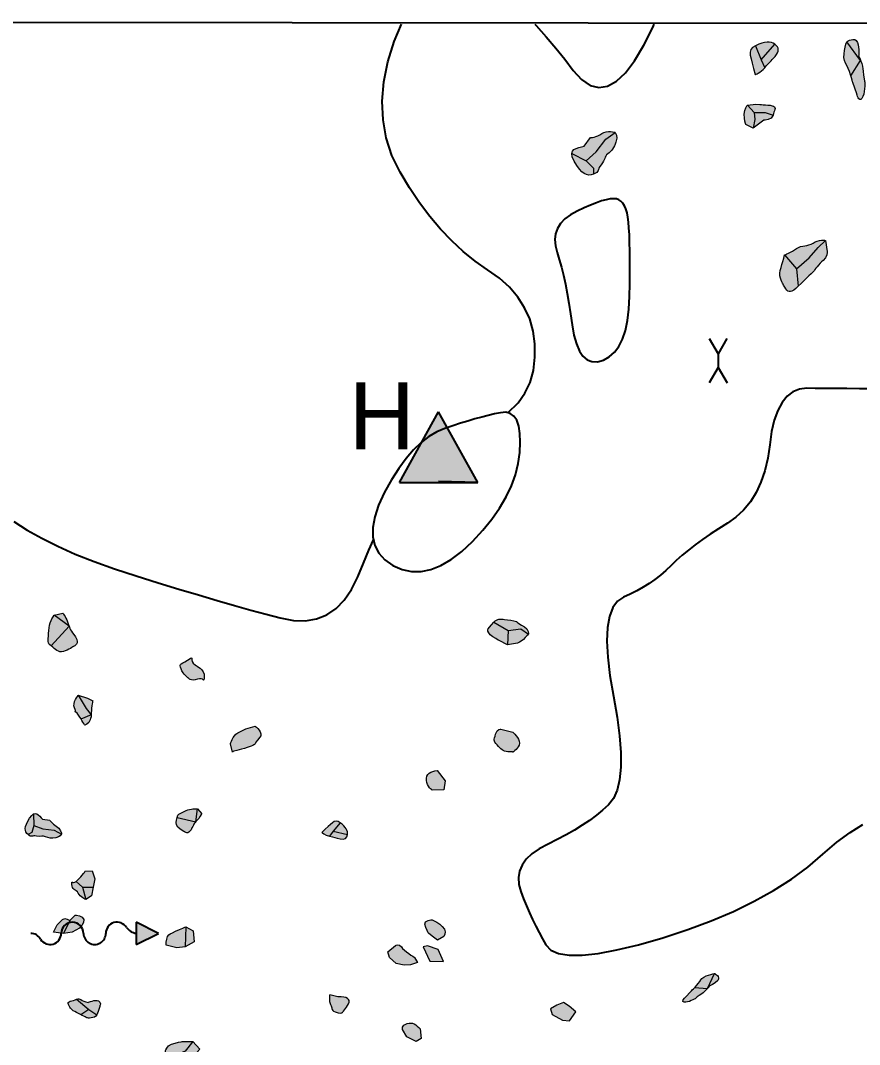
# Model space of a CAD drawing. Header units: metres. Extents: x -1178 to 134, y -250 to 398.
# Drawn here: x -743.3 to -668.1, y 306.3 to 398 of the extents above; entities that cross this region are included whole.
import ezdxf

# ---------------------------------------------------------------- set-up
doc = ezdxf.new("R2010")
doc.units = ezdxf.units.M
doc.header["$MEASUREMENT"] = 0
for name, color, linetype in [('Blocs - Actifs', 170, 'Continuous'), ('Espace Papier - Cadre Visible', 250, 'Continuous'), ('Topo Dessin - Actifs', 170, 'Continuous'), ('Topo Dessin - Entrées', 250, 'Continuous'), ('Topo Dessin - Galeries', 10, 'Continuous'), ('Topo Dessin - Puits', 248, 'Continuous'), ('Topo Dessin - Sols', 32, 'Continuous'), ('Topo Dessin - Spéléothèmes', 26, 'Continuous')]:
    doc.layers.add(name, color=color, linetype=linetype)
doc.styles.add('PUITS', font='WINGDNG3.TTF')
doc.linetypes.add('PUITS_2', pattern='A,0.6,["p",PUITS,S=1,R=0,X=-0.4,Y=0],0.6', length=1.2)

# ---------------------------------------------------------------- blocks, each defined once
blk = doc.blocks.new('*U103')
at = {"layer": 'Topo Dessin - Spéléothèmes'}
h = blk.add_hatch(color=255, dxfattribs=at)
h.dxf.hatch_style = 2
edge = h.paths.add_edge_path()
edge.add_spline(control_points=[(0.312, 1.058), (-0.009, 0.95), (-0.33, 0.737), (-0.651, 0.309), (-0.971, -0.119), (-1.078, -0.119), (-0.971, -0.44), (-0.864, -0.761), (-0.864, -1.081), (-0.543, -1.189), (-0.223, -1.295), (0.205, -1.295), (0.205, -1.295), (0.205, -1.295), (0.633, -1.402), (0.633, -0.867), (0.633, -0.333), (0.633, -0.226), (0.74, 0.095), (0.847, 0.416), (0.847, 0.843), (0.847, 0.843), (0.847, 0.843), (0.312, 1.058), (0.312, 1.058)], knot_values=[0, 0, 0, 0, 1, 1, 1, 2, 2, 2, 3, 3, 3, 4, 4, 4, 5, 5, 5, 6, 6, 6, 7, 7, 7, 8, 8, 8, 8], degree=3, periodic=0)
at = {"layer": 'Topo Dessin - Spéléothèmes', "lineweight": 5}
blk.add_lwpolyline([(-0.971, -0.44), (0.693, -0.055), (0.312, 1.058)], dxfattribs=at)
at = {"layer": 'Topo Dessin - Spéléothèmes', "lineweight": 9}
blk.add_open_spline([(0.312, 1.058), (-0.009, 0.95), (-0.33, 0.737), (-0.651, 0.309), (-0.971, -0.119), (-1.078, -0.119), (-0.971, -0.44), (-0.864, -0.761), (-0.864, -1.081), (-0.543, -1.189), (-0.223, -1.295), (0.205, -1.295), (0.205, -1.295), (0.205, -1.295), (0.633, -1.402), (0.633, -0.867), (0.633, -0.333), (0.633, -0.226), (0.74, 0.095), (0.847, 0.416), (0.847, 0.843), (0.847, 0.843), (0.847, 0.843), (0.312, 1.058), (0.312, 1.058)], degree=3, knots=[0, 0, 0, 0, 1, 1, 1, 2, 2, 2, 3, 3, 3, 4, 4, 4, 5, 5, 5, 6, 6, 6, 7, 7, 7, 8, 8, 8, 8], dxfattribs=at)
blk = doc.blocks.new('*U104')
at = {"layer": 'Topo Dessin - Spéléothèmes'}
h = blk.add_hatch(color=255, dxfattribs=at)
h.dxf.hatch_style = 2
edge = h.paths.add_edge_path()
edge.add_spline(control_points=[(-0.428, 0.749), (-0.855, 0.856), (-1.39, 1.283), (-1.497, 0.321), (-1.604, -0.641), (-1.39, -0.962), (-0.962, -1.069), (-0.535, -1.176), (-0.641, -0.962), (-0.214, -0.855), (0.214, -0.748), (0.214, -0.535), (0.535, -0.535), (0.855, -0.535), (1.07, -0.428), (1.39, -0.214), (1.711, 0), (1.711, 0.321), (1.711, 0.321), (1.711, 0.321), (1.39, 0.749), (0.963, 0.749), (0.535, 0.749), (0.214, 0.963), (0.214, 0.963), (0.214, 0.963), (-0.428, 0.749), (-0.428, 0.749)], knot_values=[0, 0, 0, 0, 1, 1, 1, 2, 2, 2, 3, 3, 3, 4, 4, 4, 5, 5, 5, 6, 6, 6, 7, 7, 7, 8, 8, 8, 9, 9, 9, 9], degree=3, periodic=0)
at = {"layer": 'Topo Dessin - Spéléothèmes', "lineweight": 5}
for points in [[(-1.34, 0.815), (-0.855, -0.107), (0, 0), (0.963, 0.321), (1.711, 0.321)], [(-0.855, -0.107), (-0.749, -0.748), (-0.962, -1.069)]]:
    blk.add_lwpolyline(points, dxfattribs=at)
at = {"layer": 'Topo Dessin - Spéléothèmes', "lineweight": 9}
blk.add_open_spline([(-0.428, 0.749), (-0.855, 0.856), (-1.39, 1.283), (-1.497, 0.321), (-1.604, -0.641), (-1.39, -0.962), (-0.962, -1.069), (-0.535, -1.176), (-0.641, -0.962), (-0.214, -0.855), (0.214, -0.748), (0.214, -0.535), (0.535, -0.535), (0.855, -0.535), (1.07, -0.428), (1.39, -0.214), (1.711, 0), (1.711, 0.321), (1.711, 0.321), (1.711, 0.321), (1.39, 0.749), (0.963, 0.749), (0.535, 0.749), (0.214, 0.963), (0.214, 0.963), (0.214, 0.963), (-0.428, 0.749), (-0.428, 0.749)], degree=3, knots=[0, 0, 0, 0, 1, 1, 1, 2, 2, 2, 3, 3, 3, 4, 4, 4, 5, 5, 5, 6, 6, 6, 7, 7, 7, 8, 8, 8, 9, 9, 9, 9], dxfattribs=at)
blk = doc.blocks.new('*U106')
at = {"layer": 'Topo Dessin - Spéléothèmes'}
h = blk.add_hatch(color=255, dxfattribs=at)
h.dxf.hatch_style = 2
edge = h.paths.add_edge_path()
edge.add_spline(control_points=[(0.461, 1.379), (0.461, 1.379), (-0.394, 0.736), (-0.394, 0.309), (-0.394, -0.119), (-0.715, -0.974), (-0.715, -0.974), (-0.715, -0.974), (-0.929, -1.723), (-0.929, -1.723), (-0.929, -1.723), (-1.143, -2.258), (-0.822, -2.151), (-0.501, -2.044), (-0.073, -1.402), (-0.073, -1.402), (-0.073, -1.402), (0.034, -1.081), (0.247, -0.76), (0.461, -0.44), (0.568, 0.202), (0.568, 0.202), (0.568, 0.202), (0.889, 0.523), (0.996, 0.951), (1.103, 1.379), (0.461, 1.379), (0.461, 1.379)], knot_values=[0, 0, 0, 0, 1, 1, 1, 2, 2, 2, 3, 3, 3, 4, 4, 4, 5, 5, 5, 6, 6, 6, 7, 7, 7, 8, 8, 8, 9, 9, 9, 9], degree=3, periodic=0)
at = {"layer": 'Topo Dessin - Spéléothèmes', "lineweight": 5}
blk.add_lwpolyline([(-0.574, -0.557), (0.503, -0.102), (0.461, 1.379)], dxfattribs=at)
at = {"layer": 'Topo Dessin - Spéléothèmes', "lineweight": 9}
blk.add_open_spline([(0.461, 1.379), (0.461, 1.379), (-0.394, 0.736), (-0.394, 0.309), (-0.394, -0.119), (-0.715, -0.974), (-0.715, -0.974), (-0.715, -0.974), (-0.929, -1.723), (-0.929, -1.723), (-0.929, -1.723), (-1.143, -2.258), (-0.822, -2.151), (-0.501, -2.044), (-0.073, -1.402), (-0.073, -1.402), (-0.073, -1.402), (0.034, -1.081), (0.247, -0.76), (0.461, -0.44), (0.568, 0.202), (0.568, 0.202), (0.568, 0.202), (0.889, 0.523), (0.996, 0.951), (1.103, 1.379), (0.461, 1.379), (0.461, 1.379)], degree=3, knots=[0, 0, 0, 0, 1, 1, 1, 2, 2, 2, 3, 3, 3, 4, 4, 4, 5, 5, 5, 6, 6, 6, 7, 7, 7, 8, 8, 8, 9, 9, 9, 9], dxfattribs=at)
blk = doc.blocks.new('*U113')
at = {"layer": 'Topo Dessin - Spéléothèmes'}
h = blk.add_hatch(color=255, dxfattribs=at)
h.dxf.hatch_style = 2
edge = h.paths.add_edge_path()
edge.add_spline(control_points=[(-0.951, 0.962), (-0.951, 0.962), (-1.165, 0.107), (-0.737, -0.214), (-0.31, -0.536), (-0.807, -0.459), (-0.31, -0.536), (0.439, -0.963), (0.76, -1.177), (0.76, -1.177), (0.76, -1.177), (1.081, -0.963), (0.974, -0.536), (0.867, -0.108), (1.081, -0.536), (0.867, -0.108), (0.653, 0.32), (0.439, 1.069), (0.439, 1.069), (0.439, 1.069), (-0.095, 1.069), (-0.095, 1.069), (-0.095, 1.069), (-0.951, 0.962), (-0.951, 0.962)], knot_values=[0, 0, 0, 0, 1, 1, 1, 2, 2, 2, 3, 3, 3, 4, 4, 4, 5, 5, 5, 6, 6, 6, 7, 7, 7, 8, 8, 8, 8], degree=3, periodic=0)
at = {"layer": 'Topo Dessin - Spéléothèmes', "lineweight": 5}
for points in [[(-0.951, 0.962), (0.225, 0.213), (0.867, -0.108)], [(0.867, -0.108), (0.225, -0.856)]]:
    blk.add_lwpolyline(points, dxfattribs=at)
at = {"layer": 'Topo Dessin - Spéléothèmes', "lineweight": 9}
blk.add_open_spline([(-0.951, 0.962), (-0.951, 0.962), (-1.165, 0.107), (-0.737, -0.214), (-0.31, -0.536), (-0.807, -0.459), (-0.31, -0.536), (0.439, -0.963), (0.76, -1.177), (0.76, -1.177), (0.76, -1.177), (1.081, -0.963), (0.974, -0.536), (0.867, -0.108), (1.081, -0.536), (0.867, -0.108), (0.653, 0.32), (0.439, 1.069), (0.439, 1.069), (0.439, 1.069), (-0.095, 1.069), (-0.095, 1.069), (-0.095, 1.069), (-0.951, 0.962), (-0.951, 0.962)], degree=3, knots=[0, 0, 0, 0, 1, 1, 1, 2, 2, 2, 3, 3, 3, 4, 4, 4, 5, 5, 5, 6, 6, 6, 7, 7, 7, 8, 8, 8, 8], dxfattribs=at)
blk = doc.blocks.new('*U115')
at = {"layer": 'Topo Dessin - Spéléothèmes'}
h = blk.add_hatch(color=255, dxfattribs=at)
h.dxf.hatch_style = 2
edge = h.paths.add_edge_path()
edge.add_spline(control_points=[(-0.214, 0.748), (-0.214, 0.748), (-0.856, 0.32), (-0.856, 0.32), (-0.856, 0.32), (-0.963, -0.107), (-0.749, -0.535), (-0.535, -0.963), (-0.214, -1.284), (-0.214, -1.284), (-0.214, -1.284), (0.535, -1.284), (0.535, -1.284), (0.535, -1.284), (1.069, -0.214), (1.069, -0.214), (1.069, -0.214), (1.711, 0.107), (1.604, 0.535), (1.497, 0.963), (1.604, 1.283), (1.284, 1.283), (0.963, 1.283), (0.107, 0.856), (0.107, 0.856), (0.107, 0.856), (-0.214, 0.748), (-0.214, 0.748)], knot_values=[0, 0, 0, 0, 1, 1, 1, 2, 2, 2, 3, 3, 3, 4, 4, 4, 5, 5, 5, 6, 6, 6, 7, 7, 7, 8, 8, 8, 9, 9, 9, 9], degree=3, periodic=0)
at = {"layer": 'Topo Dessin - Spéléothèmes', "lineweight": 5}
for points in [[(-0.856, 0.32), (0, 0), (0.855, 0.428), (1.604, 0.535)], [(0, 0), (0.321, -0.535), (0.535, -1.284)]]:
    blk.add_lwpolyline(points, dxfattribs=at)
at = {"layer": 'Topo Dessin - Spéléothèmes', "lineweight": 9}
blk.add_open_spline([(-0.214, 0.748), (-0.214, 0.748), (-0.856, 0.32), (-0.856, 0.32), (-0.856, 0.32), (-0.963, -0.107), (-0.749, -0.535), (-0.535, -0.963), (-0.214, -1.284), (-0.214, -1.284), (-0.214, -1.284), (0.535, -1.284), (0.535, -1.284), (0.535, -1.284), (1.069, -0.214), (1.069, -0.214), (1.069, -0.214), (1.711, 0.107), (1.604, 0.535), (1.497, 0.963), (1.604, 1.283), (1.284, 1.283), (0.963, 1.283), (0.107, 0.856), (0.107, 0.856), (0.107, 0.856), (-0.214, 0.748), (-0.214, 0.748)], degree=3, knots=[0, 0, 0, 0, 1, 1, 1, 2, 2, 2, 3, 3, 3, 4, 4, 4, 5, 5, 5, 6, 6, 6, 7, 7, 7, 8, 8, 8, 9, 9, 9, 9], dxfattribs=at)
blk = doc.blocks.new('*U116')
at = {"layer": 'Topo Dessin - Spéléothèmes'}
h = blk.add_hatch(color=255, dxfattribs=at)
h.dxf.hatch_style = 2
edge = h.paths.add_edge_path()
edge.add_spline(control_points=[(-0.299, 0.798), (-0.299, 0.798), (-0.726, 0.477), (-1.047, 0.156), (-1.368, -0.165), (-1.261, -0.592), (-1.261, -0.592), (-1.261, -0.592), (-0.941, -1.128), (-0.941, -1.128), (-0.941, -1.128), (0.557, -0.807), (0.557, -0.807), (0.557, -0.807), (1.199, 0.049), (1.199, 0.049), (1.199, 0.049), (1.412, 0.905), (1.412, 0.905), (1.412, 0.905), (0.557, 1.225), (0.557, 1.225), (0.557, 1.225), (-0.299, 0.798), (-0.299, 0.798)], knot_values=[0, 0, 0, 0, 1, 1, 1, 2, 2, 2, 3, 3, 3, 4, 4, 4, 5, 5, 5, 6, 6, 6, 7, 7, 7, 8, 8, 8, 8], degree=3, periodic=0)
at = {"layer": 'Topo Dessin - Spéléothèmes', "lineweight": 5}
blk.add_lwpolyline([(0.557, 1.225), (0.343, 0.156), (-0.192, -0.485), (-0.941, -1.128)], dxfattribs=at)
at = {"layer": 'Topo Dessin - Spéléothèmes', "lineweight": 9}
blk.add_open_spline([(-0.299, 0.798), (-0.299, 0.798), (-0.726, 0.477), (-1.047, 0.156), (-1.368, -0.165), (-1.261, -0.592), (-1.261, -0.592), (-1.261, -0.592), (-0.941, -1.128), (-0.941, -1.128), (-0.941, -1.128), (0.557, -0.807), (0.557, -0.807), (0.557, -0.807), (1.199, 0.049), (1.199, 0.049), (1.199, 0.049), (1.412, 0.905), (1.412, 0.905), (1.412, 0.905), (0.557, 1.225), (0.557, 1.225), (0.557, 1.225), (-0.299, 0.798), (-0.299, 0.798)], degree=3, knots=[0, 0, 0, 0, 1, 1, 1, 2, 2, 2, 3, 3, 3, 4, 4, 4, 5, 5, 5, 6, 6, 6, 7, 7, 7, 8, 8, 8, 8], dxfattribs=at)
blk = doc.blocks.new('*U117')
at = {"layer": 'Topo Dessin - Spéléothèmes'}
h = blk.add_hatch(color=255, dxfattribs=at)
h.dxf.hatch_style = 2
edge = h.paths.add_edge_path()
edge.add_spline(control_points=[(-0.122, 1.181), (-0.122, 1.181), (-0.443, 0.859), (-0.763, 0.432), (-1.084, 0.004), (-1.191, 0.004), (-1.191, -0.317), (-1.191, -0.637), (-0.978, -1.065), (-0.978, -1.065), (-0.978, -1.065), (-0.015, -0.851), (-0.015, -0.851), (-0.015, -0.851), (0.627, -0.424), (0.627, -0.424), (0.627, -0.424), (1.161, 0.325), (1.161, 0.325), (1.161, 0.325), (0.627, 1.181), (0.627, 1.181), (0.627, 1.181), (-0.122, 1.181), (-0.122, 1.181)], knot_values=[0, 0, 0, 0, 1, 1, 1, 2, 2, 2, 3, 3, 3, 4, 4, 4, 5, 5, 5, 6, 6, 6, 7, 7, 7, 8, 8, 8, 8], degree=3, periodic=0)
at = {"layer": 'Topo Dessin - Spéléothèmes', "lineweight": 5}
blk.add_lwpolyline([(-0.122, 1.181), (0.627, -0.424)], dxfattribs=at)
at = {"layer": 'Topo Dessin - Spéléothèmes', "lineweight": 9}
blk.add_open_spline([(-0.122, 1.181), (-0.122, 1.181), (-0.443, 0.859), (-0.763, 0.432), (-1.084, 0.004), (-1.191, 0.004), (-1.191, -0.317), (-1.191, -0.637), (-0.978, -1.065), (-0.978, -1.065), (-0.978, -1.065), (-0.015, -0.851), (-0.015, -0.851), (-0.015, -0.851), (0.627, -0.424), (0.627, -0.424), (0.627, -0.424), (1.161, 0.325), (1.161, 0.325), (1.161, 0.325), (0.627, 1.181), (0.627, 1.181), (0.627, 1.181), (-0.122, 1.181), (-0.122, 1.181)], degree=3, knots=[0, 0, 0, 0, 1, 1, 1, 2, 2, 2, 3, 3, 3, 4, 4, 4, 5, 5, 5, 6, 6, 6, 7, 7, 7, 8, 8, 8, 8], dxfattribs=at)
blk = doc.blocks.new('*U121')
at = {"layer": 'Topo Dessin - Spéléothèmes'}
h = blk.add_hatch(color=255, dxfattribs=at)
h.dxf.hatch_style = 2
edge = h.paths.add_edge_path()
edge.add_spline(control_points=[(-0.428, 1.39), (-0.428, 1.39), (-0.535, 0.641), (-0.749, 0.214), (-0.963, -0.214), (-1.177, 0.214), (-0.963, -0.214), (-0.749, -0.642), (-0.428, -0.428), (-0.107, -0.642), (0.214, -0.856), (0.749, -0.856), (0.749, -0.856), (0.749, -0.856), (1.069, -0.321), (1.069, -0.321), (1.069, -0.321), (0.856, 0.427), (0.856, 0.427), (0.856, 0.427), (0.641, 1.176), (0.641, 1.176), (0.641, 1.176), (0.107, 1.711), (0.107, 1.711), (0.107, 1.711), (-0.428, 1.39), (-0.428, 1.39)], knot_values=[0, 0, 0, 0, 1, 1, 1, 2, 2, 2, 3, 3, 3, 4, 4, 4, 5, 5, 5, 6, 6, 6, 7, 7, 7, 8, 8, 8, 9, 9, 9, 9], degree=3, periodic=0)
at = {"layer": 'Topo Dessin - Spéléothèmes', "lineweight": 5}
for points in [[(-0.749, 0.214), (0, 0), (0.856, 0.427)], [(0, 0), (0.749, -0.856)]]:
    blk.add_lwpolyline(points, dxfattribs=at)
at = {"layer": 'Topo Dessin - Spéléothèmes', "lineweight": 9}
blk.add_open_spline([(-0.428, 1.39), (-0.428, 1.39), (-0.535, 0.641), (-0.749, 0.214), (-0.963, -0.214), (-1.177, 0.214), (-0.963, -0.214), (-0.749, -0.642), (-0.428, -0.428), (-0.107, -0.642), (0.214, -0.856), (0.749, -0.856), (0.749, -0.856), (0.749, -0.856), (1.069, -0.321), (1.069, -0.321), (1.069, -0.321), (0.856, 0.427), (0.856, 0.427), (0.856, 0.427), (0.641, 1.176), (0.641, 1.176), (0.641, 1.176), (0.107, 1.711), (0.107, 1.711), (0.107, 1.711), (-0.428, 1.39), (-0.428, 1.39)], degree=3, knots=[0, 0, 0, 0, 1, 1, 1, 2, 2, 2, 3, 3, 3, 4, 4, 4, 5, 5, 5, 6, 6, 6, 7, 7, 7, 8, 8, 8, 9, 9, 9, 9], dxfattribs=at)
blk = doc.blocks.new('*U122')
at = {"layer": 'Topo Dessin - Spéléothèmes'}
h = blk.add_hatch(color=255, dxfattribs=at)
h.dxf.hatch_style = 2
edge = h.paths.add_edge_path()
edge.add_spline(control_points=[(-0.321, 0.535), (-0.963, 0.321), (-1.177, 0.642), (-1.39, 0.321), (-1.604, 0), (-2.139, -0.214), (-1.818, -0.428), (-1.497, -0.641), (-1.39, -0.749), (-0.856, -0.749), (-0.321, -0.749), (0.214, -0.749), (0.214, -0.749), (0.214, -0.749), (0.855, -0.535), (0.855, -0.107), (0.855, 0.321), (0.749, 0.748), (0.749, 0.748), (0.749, 0.748), (0.749, 1.069), (0.428, 1.069), (0.107, 1.069), (-0.321, 0.535), (-0.321, 0.535)], knot_values=[0, 0, 0, 0, 1, 1, 1, 2, 2, 2, 3, 3, 3, 4, 4, 4, 5, 5, 5, 6, 6, 6, 7, 7, 7, 8, 8, 8, 8], degree=3, periodic=0)
at = {"layer": 'Topo Dessin - Spéléothèmes', "lineweight": 5}
for points in [[(-1.39, 0.321), (0, 0), (0.855, -0.107)], [(0, 0), (-0.428, -0.749)]]:
    blk.add_lwpolyline(points, dxfattribs=at)
at = {"layer": 'Topo Dessin - Spéléothèmes', "lineweight": 9}
blk.add_open_spline([(-0.321, 0.535), (-0.963, 0.321), (-1.177, 0.642), (-1.39, 0.321), (-1.604, 0), (-2.139, -0.214), (-1.818, -0.428), (-1.497, -0.641), (-1.39, -0.749), (-0.856, -0.749), (-0.321, -0.749), (0.214, -0.749), (0.214, -0.749), (0.214, -0.749), (0.855, -0.535), (0.855, -0.107), (0.855, 0.321), (0.749, 0.748), (0.749, 0.748), (0.749, 0.748), (0.749, 1.069), (0.428, 1.069), (0.107, 1.069), (-0.321, 0.535), (-0.321, 0.535)], degree=3, knots=[0, 0, 0, 0, 1, 1, 1, 2, 2, 2, 3, 3, 3, 4, 4, 4, 5, 5, 5, 6, 6, 6, 7, 7, 7, 8, 8, 8, 8], dxfattribs=at)
blk = doc.blocks.new('*U102')
at = {"layer": 'Topo Dessin - Spéléothèmes'}
h = blk.add_hatch(color=255, dxfattribs=at)
h.dxf.hatch_style = 2
edge = h.paths.add_edge_path()
edge.add_spline(control_points=[(-0.372, 0.245), (-0.372, 0.245), (-0.907, 0.352), (-1.014, 0.031), (-1.121, -0.29), (-1.228, -0.611), (-1.228, -0.611), (-1.228, -0.611), (-1.228, -1.359), (-1.228, -1.359), (-1.228, -1.359), (-0.372, -1.039), (-0.372, -1.039), (-0.372, -1.039), (0.27, -0.611), (0.27, -0.611), (0.27, -0.611), (0.697, 0.031), (0.697, 0.031), (0.697, 0.031), (0.911, 0.565), (0.697, 0.886), (0.484, 1.207), (-0.158, 0.886), (-0.158, 0.886), (-0.158, 0.886), (-0.372, 0.245), (-0.372, 0.245)], knot_values=[0, 0, 0, 0, 1, 1, 1, 2, 2, 2, 3, 3, 3, 4, 4, 4, 5, 5, 5, 6, 6, 6, 7, 7, 7, 8, 8, 8, 9, 9, 9, 9], degree=3, periodic=0)
at = {"layer": 'Topo Dessin - Spéléothèmes', "lineweight": 5}
blk.add_lwpolyline([(-0.372, 0.245), (-0.372, -1.039)], dxfattribs=at)
at = {"layer": 'Topo Dessin - Spéléothèmes', "lineweight": 9}
blk.add_open_spline([(-0.372, 0.245), (-0.372, 0.245), (-0.907, 0.352), (-1.014, 0.031), (-1.121, -0.29), (-1.228, -0.611), (-1.228, -0.611), (-1.228, -0.611), (-1.228, -1.359), (-1.228, -1.359), (-1.228, -1.359), (-0.372, -1.039), (-0.372, -1.039), (-0.372, -1.039), (0.27, -0.611), (0.27, -0.611), (0.27, -0.611), (0.697, 0.031), (0.697, 0.031), (0.697, 0.031), (0.911, 0.565), (0.697, 0.886), (0.484, 1.207), (-0.158, 0.886), (-0.158, 0.886), (-0.158, 0.886), (-0.372, 0.245), (-0.372, 0.245)], degree=3, knots=[0, 0, 0, 0, 1, 1, 1, 2, 2, 2, 3, 3, 3, 4, 4, 4, 5, 5, 5, 6, 6, 6, 7, 7, 7, 8, 8, 8, 9, 9, 9, 9], dxfattribs=at)
blk = doc.blocks.new('*U125')
at = {"layer": 'Topo Dessin - Spéléothèmes'}
h = blk.add_hatch(color=255, dxfattribs=at)
h.dxf.hatch_style = 2
edge = h.paths.add_edge_path()
edge.add_spline(control_points=[(8, 26.8), (0, 26.8), (-10.7, 21.4), (-18.7, 18.7), (-26.7, 16.1), (-34.8, 13.4), (-37.4, 2.7), (-40.1, -8), (-42.8, -18.7), (-42.8, -18.7), (-42.8, -18.7), (-40.1, -24.1), (-32.1, -26.7), (-24.1, -29.4), (-8, -29.4), (-8, -29.4), (-8, -29.4), (13.4, -29.4), (13.4, -29.4), (13.4, -29.4), (32.1, -16), (32.1, -16), (32.1, -16), (37.4, -10.7), (40.1, -2.7), (42.8, 5.4), (45.5, 13.4), (45.5, 13.4), (45.5, 13.4), (40.1, 24.1), (29.4, 24.1), (18.7, 24.1), (8, 26.8), (8, 26.8)], knot_values=[0, 0, 0, 0, 1, 1, 1, 2, 2, 2, 3, 3, 3, 4, 4, 4, 5, 5, 5, 6, 6, 6, 7, 7, 7, 8, 8, 8, 9, 9, 9, 10, 10, 10, 11, 11, 11, 11], degree=3, periodic=0)
at = {"layer": 'Topo Dessin - Spéléothèmes', "lineweight": 5}
for points in [[(-37.4, 2.7), (0, 0), (24.1, 16.1), (45.5, 13.4)], [(0, 0), (13.4, -29.4)]]:
    blk.add_lwpolyline(points, dxfattribs=at)
at = {"layer": 'Topo Dessin - Spéléothèmes', "lineweight": 9}
blk.add_open_spline([(8, 26.8), (0, 26.8), (-10.7, 21.4), (-18.7, 18.7), (-26.7, 16.1), (-34.8, 13.4), (-37.4, 2.7), (-40.1, -8), (-42.8, -18.7), (-42.8, -18.7), (-42.8, -18.7), (-40.1, -24.1), (-32.1, -26.7), (-24.1, -29.4), (-8, -29.4), (-8, -29.4), (-8, -29.4), (13.4, -29.4), (13.4, -29.4), (13.4, -29.4), (32.1, -16), (32.1, -16), (32.1, -16), (37.4, -10.7), (40.1, -2.7), (42.8, 5.4), (45.5, 13.4), (45.5, 13.4), (45.5, 13.4), (40.1, 24.1), (29.4, 24.1), (18.7, 24.1), (8, 26.8), (8, 26.8)], degree=3, knots=[0, 0, 0, 0, 1, 1, 1, 2, 2, 2, 3, 3, 3, 4, 4, 4, 5, 5, 5, 6, 6, 6, 7, 7, 7, 8, 8, 8, 9, 9, 9, 10, 10, 10, 11, 11, 11, 11], dxfattribs=at)
blk = doc.blocks.new('block 519')
at = {"layer": 'Topo Dessin - Spéléothèmes'}
h = blk.add_hatch(color=255, dxfattribs=at)
h.dxf.hatch_style = 2
edge = h.paths.add_edge_path()
edge.add_spline(control_points=[(-0.855, -0.535), (-0.428, 0.535), (-0.428, 1.069), (0.214, 0.963), (0.855, 0.855), (1.177, 0.641), (1.283, 0.32), (1.39, 0), (1.283, -0.214), (0.855, -0.321), (0.428, -0.428), (0.321, -0.428), (-0.107, -0.535), (-0.535, -0.642), (-0.855, -0.535), (-0.855, -0.535)], knot_values=[0, 0, 0, 0, 1, 1, 1, 2, 2, 2, 3, 3, 3, 4, 4, 4, 5, 5, 5, 5], degree=3, periodic=0)
at = {"layer": 'Topo Dessin - Spéléothèmes', "lineweight": 5}
for points in [[(0.214, 0.963), (0, 0), (1.283, 0.32)], [(0, 0), (-0.107, -0.535)]]:
    blk.add_lwpolyline(points, dxfattribs=at)
at = {"layer": 'Topo Dessin - Spéléothèmes', "lineweight": 9}
blk.add_open_spline([(-0.855, -0.535), (-0.428, 0.535), (-0.428, 1.069), (0.214, 0.963), (0.855, 0.855), (1.177, 0.641), (1.283, 0.32), (1.39, 0), (1.283, -0.214), (0.855, -0.321), (0.428, -0.428), (0.321, -0.428), (-0.107, -0.535), (-0.535, -0.642), (-0.855, -0.535), (-0.855, -0.535)], degree=3, knots=[0, 0, 0, 0, 1, 1, 1, 2, 2, 2, 3, 3, 3, 4, 4, 4, 5, 5, 5, 5], dxfattribs=at)
blk = doc.blocks.new('Pierre 001')
at = {"layer": 'Topo Dessin - Spéléothèmes'}
h = blk.add_hatch(color=255, dxfattribs=at)
h.dxf.hatch_style = 2
edge = h.paths.add_edge_path()
edge.add_spline(control_points=[(0.034, 0.653), (-0.393, 0.546), (-0.714, 0.439), (-0.821, 0.011), (-0.928, -0.417), (-0.607, -0.523), (-0.607, -0.523), (-0.607, -0.523), (0.034, -0.523), (0.034, -0.523), (0.034, -0.523), (0.676, -0.095), (0.676, -0.095), (0.676, -0.095), (0.676, 0.332), (0.676, 0.332), (0.676, 0.332), (0.034, 0.653), (0.034, 0.653)], knot_values=[0, 0, 0, 0, 1, 1, 1, 2, 2, 2, 3, 3, 3, 4, 4, 4, 5, 5, 5, 6, 6, 6, 6], degree=3, periodic=0)
at = {"layer": 'Topo Dessin - Spéléothèmes', "lineweight": 9}
blk.add_open_spline([(0.034, 0.653), (-0.393, 0.546), (-0.714, 0.439), (-0.821, 0.011), (-0.928, -0.417), (-0.607, -0.523), (-0.607, -0.523), (-0.607, -0.523), (0.034, -0.523), (0.034, -0.523), (0.034, -0.523), (0.676, -0.095), (0.676, -0.095), (0.676, -0.095), (0.676, 0.332), (0.676, 0.332), (0.676, 0.332), (0.034, 0.653), (0.034, 0.653)], degree=3, knots=[0, 0, 0, 0, 1, 1, 1, 2, 2, 2, 3, 3, 3, 4, 4, 4, 5, 5, 5, 6, 6, 6, 6], dxfattribs=at)
blk = doc.blocks.new('Pierre 002')
at = {"layer": 'Topo Dessin - Spéléothèmes'}
h = blk.add_hatch(color=255, dxfattribs=at)
h.dxf.hatch_style = 2
edge = h.paths.add_edge_path()
edge.add_spline(control_points=[(0.542, 0.773), (0.542, 0.773), (-0.314, 0.346), (-0.634, 0.346), (-0.955, 0.346), (-0.955, 0.025), (-0.955, 0.025), (-0.955, 0.025), (-0.848, -0.724), (-0.848, -0.724), (-0.848, -0.724), (-0.421, -0.831), (-0.421, -0.831), (-0.421, -0.831), (0.221, -0.617), (0.221, -0.617), (0.221, -0.617), (0.649, -0.189), (0.649, -0.189), (0.649, -0.189), (0.863, 0.239), (0.863, 0.239), (0.863, 0.239), (0.97, 0.773), (0.97, 0.773), (0.97, 0.773), (0.542, 0.773), (0.542, 0.773)], knot_values=[0, 0, 0, 0, 1, 1, 1, 2, 2, 2, 3, 3, 3, 4, 4, 4, 5, 5, 5, 6, 6, 6, 7, 7, 7, 8, 8, 8, 9, 9, 9, 9], degree=3, periodic=0)
at = {"layer": 'Topo Dessin - Spéléothèmes', "lineweight": 9}
blk.add_open_spline([(0.542, 0.773), (0.542, 0.773), (-0.314, 0.346), (-0.634, 0.346), (-0.955, 0.346), (-0.955, 0.025), (-0.955, 0.025), (-0.955, 0.025), (-0.848, -0.724), (-0.848, -0.724), (-0.848, -0.724), (-0.421, -0.831), (-0.421, -0.831), (-0.421, -0.831), (0.221, -0.617), (0.221, -0.617), (0.221, -0.617), (0.649, -0.189), (0.649, -0.189), (0.649, -0.189), (0.863, 0.239), (0.863, 0.239), (0.863, 0.239), (0.97, 0.773), (0.97, 0.773), (0.97, 0.773), (0.542, 0.773), (0.542, 0.773)], degree=3, knots=[0, 0, 0, 0, 1, 1, 1, 2, 2, 2, 3, 3, 3, 4, 4, 4, 5, 5, 5, 6, 6, 6, 7, 7, 7, 8, 8, 8, 9, 9, 9, 9], dxfattribs=at)
blk = doc.blocks.new('Pierre 004')
at = {"layer": 'Topo Dessin - Spéléothèmes'}
h = blk.add_hatch(color=255, dxfattribs=at)
h.dxf.hatch_style = 2
edge = h.paths.add_edge_path()
edge.add_spline(control_points=[(-0.449, 0.399), (-0.449, 0.399), (-0.771, 0.185), (-0.771, 0.185), (-0.771, 0.185), (-1.091, -0.35), (-0.771, -0.457), (-0.449, -0.564), (-0.022, -0.564), (-0.022, -0.564), (-0.022, -0.564), (0.38, -0.392), (0.38, -0.392), (0.38, -0.392), (0.727, -0.243), (0.727, -0.243), (0.727, -0.243), (0.727, 0.291), (0.727, 0.291), (0.727, 0.291), (0.62, 0.612), (0.299, 0.612), (-0.022, 0.612), (-0.449, 0.399), (-0.449, 0.399)], knot_values=[0, 0, 0, 0, 1, 1, 1, 2, 2, 2, 3, 3, 3, 4, 4, 4, 5, 5, 5, 6, 6, 6, 7, 7, 7, 8, 8, 8, 8], degree=3, periodic=0)
at = {"layer": 'Topo Dessin - Spéléothèmes', "lineweight": 9}
blk.add_open_spline([(-0.449, 0.399), (-0.449, 0.399), (-0.771, 0.185), (-0.771, 0.185), (-0.771, 0.185), (-1.091, -0.35), (-0.771, -0.457), (-0.449, -0.564), (-0.022, -0.564), (-0.022, -0.564), (-0.022, -0.564), (0.38, -0.392), (0.38, -0.392), (0.38, -0.392), (0.727, -0.243), (0.727, -0.243), (0.727, -0.243), (0.727, 0.291), (0.727, 0.291), (0.727, 0.291), (0.62, 0.612), (0.299, 0.612), (-0.022, 0.612), (-0.449, 0.399), (-0.449, 0.399)], degree=3, knots=[0, 0, 0, 0, 1, 1, 1, 2, 2, 2, 3, 3, 3, 4, 4, 4, 5, 5, 5, 6, 6, 6, 7, 7, 7, 8, 8, 8, 8], dxfattribs=at)
blk = doc.blocks.new('Pierre 005')
at = {"layer": 'Topo Dessin - Spéléothèmes'}
h = blk.add_hatch(color=255, dxfattribs=at)
h.dxf.hatch_style = 2
edge = h.paths.add_edge_path()
edge.add_spline(control_points=[(-0.857, 0.651), (-1.071, 0.223), (-1.071, -0.205), (-0.643, -0.419), (-0.215, -0.633), (0.213, -0.419), (0.213, -0.419), (0.213, -0.419), (0.641, 0.33), (0.641, 0.33), (0.641, 0.33), (0.106, 0.757), (0.106, 0.757), (0.106, 0.757), (-0.857, 0.651), (-0.857, 0.651)], knot_values=[0, 0, 0, 0, 1, 1, 1, 2, 2, 2, 3, 3, 3, 4, 4, 4, 5, 5, 5, 5], degree=3, periodic=0)
at = {"layer": 'Topo Dessin - Spéléothèmes', "lineweight": 9}
blk.add_open_spline([(-0.857, 0.651), (-1.071, 0.223), (-1.071, -0.205), (-0.643, -0.419), (-0.215, -0.633), (0.213, -0.419), (0.213, -0.419), (0.213, -0.419), (0.641, 0.33), (0.641, 0.33), (0.641, 0.33), (0.106, 0.757), (0.106, 0.757), (0.106, 0.757), (-0.857, 0.651), (-0.857, 0.651)], degree=3, knots=[0, 0, 0, 0, 1, 1, 1, 2, 2, 2, 3, 3, 3, 4, 4, 4, 5, 5, 5, 5], dxfattribs=at)
blk = doc.blocks.new('Pierre 008')
at = {"layer": 'Topo Dessin - Spéléothèmes'}
h = blk.add_hatch(color=255, dxfattribs=at)
h.dxf.hatch_style = 2
h.paths.add_polyline_path([(-0.134, 0.486), (-0.776, -0.049), (-0.883, -0.37), (0.293, -0.477), (0.828, 0.379)])
at = {"layer": 'Topo Dessin - Spéléothèmes', "lineweight": 9}
blk.add_lwpolyline([(-0.134, 0.486), (-0.776, -0.049), (-0.883, -0.37), (-0.883, -0.37), (0.293, -0.477), (0.828, 0.379), (-0.134, 0.486)], dxfattribs=at)
blk = doc.blocks.new('Pierre 010')
at = {"layer": 'Topo Dessin - Spéléothèmes'}
h = blk.add_hatch(color=255, dxfattribs=at)
h.dxf.hatch_style = 2
edge = h.paths.add_edge_path()
edge.add_spline(control_points=[(-0.777, -0.303), (-0.786, -0.744), (-0.353, -1.194), (-0.353, -1.194), (-0.353, -1.194), (0.24, -1.387), (0.24, -1.387), (0.24, -1.387), (0.216, -1.283), (0.41, -0.69), (0.603, -0.097), (0.611, 0.344), (0.611, 0.344), (0.611, 0.344), (0.46, 0.528), (0.364, 0.945), (0.268, 1.363), (-0.542, 1.067), (-0.542, 1.067), (-0.542, 1.067), (-0.711, 0.37), (-0.711, 0.37), (-0.711, 0.37), (-0.777, -0.303), (-0.777, -0.303)], knot_values=[0, 0, 0, 0, 1, 1, 1, 2, 2, 2, 3, 3, 3, 4, 4, 4, 5, 5, 5, 6, 6, 6, 7, 7, 7, 8, 8, 8, 8], degree=3, periodic=0)
at = {"layer": 'Topo Dessin - Spéléothèmes', "lineweight": 9}
blk.add_open_spline([(-0.777, -0.303), (-0.786, -0.744), (-0.353, -1.194), (-0.353, -1.194), (-0.353, -1.194), (0.24, -1.387), (0.24, -1.387), (0.24, -1.387), (0.216, -1.283), (0.41, -0.69), (0.603, -0.097), (0.611, 0.344), (0.611, 0.344), (0.611, 0.344), (0.46, 0.528), (0.364, 0.945), (0.268, 1.363), (-0.542, 1.067), (-0.542, 1.067), (-0.542, 1.067), (-0.711, 0.37), (-0.711, 0.37), (-0.711, 0.37), (-0.777, -0.303), (-0.777, -0.303)], degree=3, knots=[0, 0, 0, 0, 1, 1, 1, 2, 2, 2, 3, 3, 3, 4, 4, 4, 5, 5, 5, 6, 6, 6, 7, 7, 7, 8, 8, 8, 8], dxfattribs=at)
blk = doc.blocks.new('Pierre 013')
at = {"layer": 'Topo Dessin - Spéléothèmes'}
h = blk.add_hatch(color=255, dxfattribs=at)
h.dxf.hatch_style = 2
edge = h.paths.add_edge_path()
edge.add_spline(control_points=[(-0.383, 0.707), (-0.383, 0.707), (-1.024, 0.065), (-1.024, 0.065), (-1.024, 0.065), (-1.238, -0.148), (-0.917, -0.469), (-0.596, -0.791), (-0.597, -0.898), (-0.169, -0.791), (0.259, -0.684), (0.473, -0.684), (0.687, -0.363), (0.901, -0.042), (0.901, -0.042), (0.901, -0.042), (0.901, -0.042), (0.901, 0.492), (0.58, 0.707), (0.259, 0.92), (-0.383, 0.707), (-0.383, 0.707)], knot_values=[0, 0, 0, 0, 1, 1, 1, 2, 2, 2, 3, 3, 3, 4, 4, 4, 5, 5, 5, 6, 6, 6, 7, 7, 7, 7], degree=3, periodic=0)
at = {"layer": 'Topo Dessin - Spéléothèmes', "lineweight": 9}
blk.add_open_spline([(-0.383, 0.707), (-0.383, 0.707), (-1.024, 0.065), (-1.024, 0.065), (-1.024, 0.065), (-1.238, -0.148), (-0.917, -0.469), (-0.596, -0.791), (-0.597, -0.898), (-0.169, -0.791), (0.259, -0.684), (0.473, -0.684), (0.687, -0.363), (0.901, -0.042), (0.901, -0.042), (0.901, -0.042), (0.901, -0.042), (0.901, 0.492), (0.58, 0.707), (0.259, 0.92), (-0.383, 0.707), (-0.383, 0.707)], degree=3, knots=[0, 0, 0, 0, 1, 1, 1, 2, 2, 2, 3, 3, 3, 4, 4, 4, 5, 5, 5, 6, 6, 6, 7, 7, 7, 7], dxfattribs=at)
blk = doc.blocks.new('Pierre 014')
at = {"layer": 'Topo Dessin - Spéléothèmes'}
h = blk.add_hatch(color=255, dxfattribs=at)
h.dxf.hatch_style = 2
h.paths.add_polyline_path([(-0.203, 0.595), (-0.631, 0.382), (-0.738, -0.153), (-0.738, -0.688), (-0.31, -0.795), (0.439, -0.367), (0.76, 0.06), (0.439, 0.809)])
at = {"layer": 'Topo Dessin - Spéléothèmes', "lineweight": 9}
blk.add_lwpolyline([(-0.203, 0.595), (-0.631, 0.382), (-0.738, -0.153), (-0.738, -0.688), (-0.31, -0.795), (0.439, -0.367), (0.76, 0.06), (0.439, 0.809), (-0.203, 0.595)], dxfattribs=at)
blk = doc.blocks.new('Pierre 016')
at = {"layer": 'Topo Dessin - Spéléothèmes'}
h = blk.add_hatch(color=255, dxfattribs=at)
h.dxf.hatch_style = 2
edge = h.paths.add_edge_path()
edge.add_spline(control_points=[(0.192, 0.604), (-0.45, 0.283), (-0.45, 1.031), (-0.45, 0.283), (-0.45, -0.466), (-0.557, -0.359), (-0.129, -0.466), (0.298, -0.573), (0.726, -0.359), (0.726, -0.359), (0.726, -0.359), (1.047, -0.359), (1.154, 0.176), (1.261, 0.71), (1.688, 0.39), (1.261, 0.71), (0.833, 1.031), (0.192, 0.604), (0.192, 0.604)], knot_values=[0, 0, 0, 0, 1, 1, 1, 2, 2, 2, 3, 3, 3, 4, 4, 4, 5, 5, 5, 6, 6, 6, 6], degree=3, periodic=0)
at = {"layer": 'Topo Dessin - Spéléothèmes', "lineweight": 9}
blk.add_open_spline([(0.192, 0.604), (-0.45, 0.283), (-0.45, 1.031), (-0.45, 0.283), (-0.45, -0.466), (-0.557, -0.359), (-0.129, -0.466), (0.298, -0.573), (0.726, -0.359), (0.726, -0.359), (0.726, -0.359), (1.047, -0.359), (1.154, 0.176), (1.261, 0.71), (1.688, 0.39), (1.261, 0.71), (0.833, 1.031), (0.192, 0.604), (0.192, 0.604)], degree=3, knots=[0, 0, 0, 0, 1, 1, 1, 2, 2, 2, 3, 3, 3, 4, 4, 4, 5, 5, 5, 6, 6, 6, 6], dxfattribs=at)
blk = doc.blocks.new('Pierre 019')
at = {"layer": 'Topo Dessin - Spéléothèmes'}
h = blk.add_hatch(color=255, dxfattribs=at)
h.dxf.hatch_style = 2
edge = h.paths.add_edge_path()
edge.add_spline(control_points=[(-0.503, 0.151), (-0.182, 0.793), (0.139, 0.9), (0.352, 0.579), (0.566, 0.259), (0.673, -0.169), (0.673, -0.169), (0.673, -0.169), (0.673, -0.383), (0.352, -0.597), (0.031, -0.811), (0.032, -0.597), (-0.289, -0.597), (-0.61, -0.597), (-0.931, -0.277), (-0.931, -0.277), (-0.931, -0.277), (-0.503, 0.151), (-0.503, 0.151)], knot_values=[0, 0, 0, 0, 1, 1, 1, 2, 2, 2, 3, 3, 3, 4, 4, 4, 5, 5, 5, 6, 6, 6, 6], degree=3, periodic=0)
at = {"layer": 'Topo Dessin - Spéléothèmes', "lineweight": 9}
blk.add_open_spline([(-0.503, 0.151), (-0.182, 0.793), (0.139, 0.9), (0.352, 0.579), (0.566, 0.259), (0.673, -0.169), (0.673, -0.169), (0.673, -0.169), (0.673, -0.383), (0.352, -0.597), (0.031, -0.811), (0.032, -0.597), (-0.289, -0.597), (-0.61, -0.597), (-0.931, -0.277), (-0.931, -0.277), (-0.931, -0.277), (-0.503, 0.151), (-0.503, 0.151)], degree=3, knots=[0, 0, 0, 0, 1, 1, 1, 2, 2, 2, 3, 3, 3, 4, 4, 4, 5, 5, 5, 6, 6, 6, 6], dxfattribs=at)
blk = doc.blocks.new('Colonne')
at = {"layer": 'Topo Dessin - Spéléothèmes'}
for p, q in [((-0.804, 1.976), (0.001, 0.605)), ((0.794, 1.976), (0.001, 0.605)), ((0.001, 0.605), (-0.001, -0.605)), ((-0.001, -0.605), (-0.794, -1.976)), ((-0.001, -0.596), (0.804, -1.976))]:
    blk.add_line(p, q, dxfattribs=at)
blk = doc.blocks.new('*U105')
at = {"layer": 'Topo Dessin - Spéléothèmes'}
h = blk.add_hatch(color=255, dxfattribs=at)
h.dxf.hatch_style = 2
edge = h.paths.add_edge_path()
edge.add_spline(control_points=[(-0.107, 1.177), (-0.535, 0.749), (-1.07, 0.535), (-1.177, 0.107), (-1.284, -0.32), (-1.284, -0.321), (-1.284, -0.641), (-1.284, -0.963), (-1.177, -1.069), (-0.535, -0.963), (0.107, -0.856), (0.855, -0.748), (0.855, -0.748), (0.855, -0.748), (1.39, -0.535), (1.711, -0.535), (2.032, -0.535), (2.246, -0.214), (2.246, -0.214), (2.246, -0.214), (2.567, 0.428), (2.567, 0.428), (2.567, 0.428), (2.246, 0.749), (1.818, 0.749), (1.39, 0.749), (1.176, 1.069), (0.748, 1.069), (0.321, 1.069), (-0.107, 1.177), (-0.107, 1.177)], knot_values=[0, 0, 0, 0, 1, 1, 1, 2, 2, 2, 3, 3, 3, 4, 4, 4, 5, 5, 5, 6, 6, 6, 7, 7, 7, 8, 8, 8, 9, 9, 9, 10, 10, 10, 10], degree=3, periodic=0)
at = {"layer": 'Topo Dessin - Spéléothèmes', "lineweight": 5}
for points in [[(-0.107, 1.177), (0, 0), (1.069, 0.107), (1.925, 0.321), (2.567, 0.428)], [(0, 0), (-0.535, -0.963)]]:
    blk.add_lwpolyline(points, dxfattribs=at)
at = {"layer": 'Topo Dessin - Spéléothèmes', "lineweight": 9}
blk.add_open_spline([(-0.107, 1.177), (-0.535, 0.749), (-1.07, 0.535), (-1.177, 0.107), (-1.284, -0.32), (-1.284, -0.321), (-1.284, -0.641), (-1.284, -0.963), (-1.177, -1.069), (-0.535, -0.963), (0.107, -0.856), (0.855, -0.748), (0.855, -0.748), (0.855, -0.748), (1.39, -0.535), (1.711, -0.535), (2.032, -0.535), (2.246, -0.214), (2.246, -0.214), (2.246, -0.214), (2.567, 0.428), (2.567, 0.428), (2.567, 0.428), (2.246, 0.749), (1.818, 0.749), (1.39, 0.749), (1.176, 1.069), (0.748, 1.069), (0.321, 1.069), (-0.107, 1.177), (-0.107, 1.177)], degree=3, knots=[0, 0, 0, 0, 1, 1, 1, 2, 2, 2, 3, 3, 3, 4, 4, 4, 5, 5, 5, 6, 6, 6, 7, 7, 7, 8, 8, 8, 9, 9, 9, 10, 10, 10, 10], dxfattribs=at)
blk = doc.blocks.new('Ecoulement')
at = {"layer": 'Blocs - Actifs'}
h = blk.add_hatch(color=256, dxfattribs=at)
h.dxf.hatch_style = 1
h.paths.add_polyline_path([(4.732, -1), (6.732, 0), (4.732, 1)])
for p, q in [((6.732, 0), (4.732, 1)), ((4.732, 1), (4.732, -1)), ((4.732, -1), (6.732, 0))]:
    blk.add_line(p, q, dxfattribs=at)
for centre, radius, start, end in [((4.939, 1.347), 1.363, 217.17945, 261.26354), ((-4.731, -1), 1, 28.4711, 90.00504)]:
    blk.add_arc(centre, radius, start, end, dxfattribs=at)
for centre, major_axis, ratio, start_param, end_param in [((-1, 0), (0, -1), 0.999831, 7.853982, 10.99523), ((3, 0), (0, -1), 0.999914, 2.121384, 4.712733), ((-3, 0), (0, 1), 1, 8.404856, 10.995574), ((1, 0), (1, 0), 0.999967, 3.141363, 6.283185)]:
    blk.add_ellipse(centre, major_axis=major_axis, ratio=ratio, start_param=start_param, end_param=end_param, dxfattribs=at)

msp = doc.modelspace()

# ---------------------------------------------------------------- hatches: boundary and pattern name
at = {"layer": 'Topo Dessin - Entrées'}
h = msp.add_hatch(color=256, dxfattribs=at)
h.dxf.hatch_style = 1
h.paths.add_polyline_path([(-709.299, 356.639), (-702.299, 356.639), (-705.823, 362.973)])

# ---------------------------------------------------------------- linework, layer by layer
at = {"layer": 'Espace Papier - Cadre Visible'}
msp.add_line((-660.487, 397.751), (-965.19, 398.018), dxfattribs=at)
at = {"layer": 'Topo Dessin - Entrées'}
for p, q in [((-709.299, 356.639, 19.071), (-705.823, 362.973, 19.071)), ((-702.299, 356.639, 19.071), (-705.823, 362.973, 19.071)), ((-709.299, 356.639, 19.071), (-702.299, 356.639, 19.071)), ((-702.299, 356.639, 19.071), (-705.799, 356.719, 19.071))]:
    msp.add_line(p, q, dxfattribs=at)
at = {"layer": 'Topo Dessin - Galeries'}
for points in [[(-699.586, 362.877), (-698.676, 363.779), (-698.066, 364.634), (-697.61, 365.599), (-697.31, 366.674), (-697.165, 367.858), (-697.172, 369.066), (-697.328, 370.208), (-697.634, 371.286), (-698.09, 372.298), (-698.695, 373.246), (-699.449, 374.129), (-700.353, 374.948), (-701.406, 375.701), (-702.516, 376.469), (-703.589, 377.33), (-704.625, 378.283), (-705.625, 379.33), (-706.588, 380.47), (-707.515, 381.702), (-708.404, 383.028), (-709.257, 384.446), (-709.983, 385.941), (-710.493, 387.494), (-710.784, 389.107), (-710.859, 390.779), (-710.717, 392.51), (-710.357, 394.301), (-709.78, 396.15), (-709.142, 397.685)], [(-697.164, 397.685), (-697.052, 397.563), (-696.159, 396.552), (-695.309, 395.546), (-694.501, 394.546), (-693.736, 393.551), (-692.985, 392.719), (-692.224, 392.205), (-691.451, 392.009), (-690.667, 392.131), (-689.872, 392.572), (-689.066, 393.331), (-688.248, 394.409), (-687.419, 395.805), (-686.609, 397.399), (-686.479, 397.685)], [(-666.869, 365.024), (-668.095, 365.039), (-669.226, 365.052), (-670.261, 365.062), (-671.2, 365.069), (-672.044, 365.073), (-672.791, 365.075), (-673.455, 364.996), (-674.049, 364.759), (-674.572, 364.365), (-675.024, 363.813), (-675.406, 363.103), (-675.718, 362.235), (-675.959, 361.209), (-676.13, 360.026), (-676.307, 358.812), (-676.57, 357.694), (-676.917, 356.671), (-677.348, 355.744), (-677.864, 354.913), (-678.465, 354.178), (-679.15, 353.538), (-679.92, 352.994), (-680.71, 352.501), (-681.454, 352.014), (-682.154, 351.532), (-682.808, 351.056), (-683.417, 350.586), (-683.981, 350.121), (-684.5, 349.662), (-684.974, 349.208), (-685.435, 348.77), (-685.916, 348.355), (-686.417, 347.965), (-686.938, 347.599), (-687.479, 347.257), (-688.04, 346.939), (-688.621, 346.645), (-689.222, 346.376), (-689.771, 346.012), (-690.195, 345.435), (-690.495, 344.646), (-690.671, 343.643), (-690.723, 342.427), (-690.65, 340.999), (-690.453, 339.358), (-690.132, 337.503), (-689.803, 335.636), (-689.584, 333.954), (-689.476, 332.458), (-689.477, 331.148), (-689.589, 330.024), (-689.81, 329.086), (-690.141, 328.333), (-690.583, 327.767), (-691.102, 327.298), (-691.666, 326.837), (-692.275, 326.385), (-692.929, 325.942), (-693.628, 325.506), (-694.373, 325.08), (-695.163, 324.661), (-695.997, 324.251), (-696.786, 323.83), (-697.436, 323.378), (-697.947, 322.895), (-698.321, 322.381), (-698.557, 321.836), (-698.654, 321.259), (-698.613, 320.652), (-698.434, 320.014), (-698.182, 319.368), (-697.921, 318.735), (-697.651, 318.117), (-697.374, 317.513), (-697.087, 316.922), (-696.793, 316.346), (-696.489, 315.784), (-696.178, 315.236), (-695.738, 314.773), (-695.05, 314.464), (-694.114, 314.311), (-692.929, 314.312), (-691.496, 314.469), (-689.816, 314.78), (-687.887, 315.246), (-685.71, 315.867), (-683.472, 316.596), (-681.361, 317.383), (-679.377, 318.23), (-677.52, 319.135), (-675.79, 320.1), (-674.187, 321.124), (-672.711, 322.207), (-671.361, 323.35), (-670.105, 324.426), (-668.908, 325.311), (-667.77, 326.004)], [(-743.86, 353.145), (-742.677, 352.387), (-741.366, 351.65), (-739.929, 350.933), (-738.364, 350.236), (-736.672, 349.56), (-734.853, 348.905), (-732.907, 348.27), (-730.947, 347.665), (-729.086, 347.098), (-727.324, 346.57), (-725.661, 346.081), (-724.096, 345.63), (-722.631, 345.218), (-721.264, 344.844), (-719.996, 344.51), (-718.822, 344.291), (-717.734, 344.267), (-716.735, 344.438), (-715.822, 344.803), (-714.998, 345.362), (-714.26, 346.115), (-713.61, 347.063), (-713.048, 348.206), (-712.537, 349.421), (-712.044, 350.589), (-711.647, 351.521)]]:
    msp.add_lwpolyline(points, dxfattribs=at)
msp.add_lwpolyline([(-693.385, 380.951), (-693.986, 380.617), (-694.479, 380.246), (-694.866, 379.839), (-695.145, 379.396), (-695.317, 378.915), (-695.382, 378.398), (-695.339, 377.845), (-695.19, 377.254), (-694.991, 376.621), (-694.801, 375.936), (-694.619, 375.201), (-694.445, 374.415), (-694.28, 373.578), (-694.124, 372.691), (-693.976, 371.753), (-693.836, 370.764), (-693.674, 369.827), (-693.458, 369.045), (-693.189, 368.418), (-692.866, 367.946), (-692.49, 367.63), (-692.06, 367.468), (-691.576, 367.461), (-691.039, 367.608), (-690.509, 367.894), (-690.046, 368.301), (-689.651, 368.83), (-689.324, 369.479), (-689.065, 370.25), (-688.873, 371.141), (-688.749, 372.154), (-688.692, 373.288), (-688.674, 374.437), (-688.664, 375.497), (-688.663, 376.466), (-688.67, 377.345), (-688.685, 378.133), (-688.709, 378.832), (-688.742, 379.441), (-688.783, 379.959), (-688.839, 380.406), (-688.918, 380.799), (-689.02, 381.138), (-689.144, 381.424), (-689.29, 381.656), (-689.459, 381.835), (-689.651, 381.961), (-689.866, 382.032), (-690.118, 382.055), (-690.424, 382.032), (-690.783, 381.965), (-691.197, 381.852), (-691.663, 381.694), (-692.184, 381.492), (-692.758, 381.244)], close=True, dxfattribs=at)
at = {"layer": 'Topo Dessin - Puits', "linetype": 'PUITS_2', "flags": 128}
msp.add_lwpolyline([(-710.643, 355.762), (-711.176, 354.626), (-711.53, 353.581), (-711.705, 352.626), (-711.701, 351.762), (-711.518, 350.988), (-711.156, 350.305), (-710.615, 349.713), (-709.896, 349.212), (-709.076, 348.847), (-708.236, 348.663), (-707.375, 348.66), (-706.493, 348.839), (-705.591, 349.199), (-704.668, 349.741), (-703.724, 350.464), (-702.759, 351.368), (-701.84, 352.363), (-701.032, 353.358), (-700.336, 354.353), (-699.751, 355.348), (-699.278, 356.343), (-698.916, 357.338), (-698.666, 358.333), (-698.527, 359.328), (-698.482, 360.254), (-698.511, 361.043), (-698.616, 361.695), (-698.797, 362.209), (-699.052, 362.586), (-699.383, 362.826), (-699.789, 362.928), (-700.27, 362.893), (-700.801, 362.781), (-701.359, 362.65), (-701.942, 362.501), (-702.552, 362.334), (-703.187, 362.148), (-703.848, 361.945), (-704.536, 361.723), (-705.249, 361.484), (-705.968, 361.177), (-706.675, 360.753), (-707.369, 360.213), (-708.049, 359.556), (-708.717, 358.782), (-709.372, 357.892), (-710.014, 356.886)], close=True, dxfattribs=at)

# ---------------------------------------------------------------- block references
at = {"layer": 'Topo Dessin - Actifs'}
msp.add_blockref('Ecoulement', (-737.626, 316.266), dxfattribs=at)
at = {"layer": 'Topo Dessin - Sols'}
msp.add_blockref('Colonne', (-680.754, 367.547), dxfattribs=at)
at = {"layer": 'Topo Dessin - Spéléothèmes'}
for name, p, xscale, yscale, zscale, rotation in [('block 519', (-676.88, 394.486), 1.4, 1.4, 1.4, 35), ('*U106', (-668.646, 394.162), 1.4, 1.4, 1.4, 35), ('*U104', (-691.676, 386.252), 1.4, 1.4, 1.4, 35), ('*U105', (-673.726, 375.766), 1.4, 1.4, 1.4, 35), ('*U103', (-739.766, 343.292), 1.4, 1.4, 1.4, 35), ('*U125', (-699.573, 343.382), 0.03937007874015748, 0.03937007874015748, 0.03937007874015748, 333.434948822922), ('Pierre 016', (-728.316, 340.1), 1.2, 1.2, 1.2, 301.0615860222043), ('Pierre 010', (-723.009, 333.611), 1.2, 1.2, 1.2, 301.0615860222043), ('Pierre 013', (-699.648, 333.457), 1.2, 1.2, 1.2, 301.0615860222043), ('Pierre 005', (-706.069, 329.563), 1.2, 1.2, 1.2, 301.0615860222043), ('Pierre 004', (-706.096, 316.565), 1.2, 1.2, 1.2, 301.0615860222043), ('Pierre 002', (-709.094, 314.188), 1.2, 1.2, 1.2, 301.0615860222043), ('Pierre 008', (-706.267, 314.368), 1.2, 1.2, 1.2, 301.0615860222043), ('Pierre 019', (-714.69, 309.959), 1.2, 1.2, 1.2, 301.0615860222043), ('Pierre 014', (-694.602, 309.175), 1.2, 1.2, 1.2, 301.0615860222043), ('Pierre 001', (-708.133, 307.342), 1.2, 1.2, 1.2, 301.0615860222043)]:
    msp.add_blockref(name, p, dxfattribs=dict(at, xscale=xscale, yscale=yscale, zscale=zscale, rotation=rotation))
at = {"layer": 'Topo Dessin - Spéléothèmes', "rotation": 333.434948822922}
for name, p in [('*U115', (-677.507, 389.765)), ('*U113', (-737.671, 336.315)), ('*U104', (-741.261, 325.635)), ('*U103', (-728.17, 326.606)), ('block 519', (-715.252, 325.407)), ('*U121', (-737.718, 320.396)), ('*U102', (-738.617, 317.024)), ('*U117', (-728.881, 315.726)), ('*U106', (-682.097, 311.644)), ('*U122', (-737.154, 309.455)), ('*U116', (-728.881, 305.726))]:
    msp.add_blockref(name, p, dxfattribs=at)

# ---------------------------------------------------------------- texts
at = {"layer": 'Topo Dessin - Entrées', "insert": (-713.984, 365.599), "char_height": 6, "attachment_point": 1}
msp.add_mtext_dynamic_manual_height_columns('{\\fVerdana|b0|i0|c0|p34;H}', width=13.49823, gutter_width=12.5, heights=[0], dxfattribs=at)

doc.saveas('drawing.dxf')
